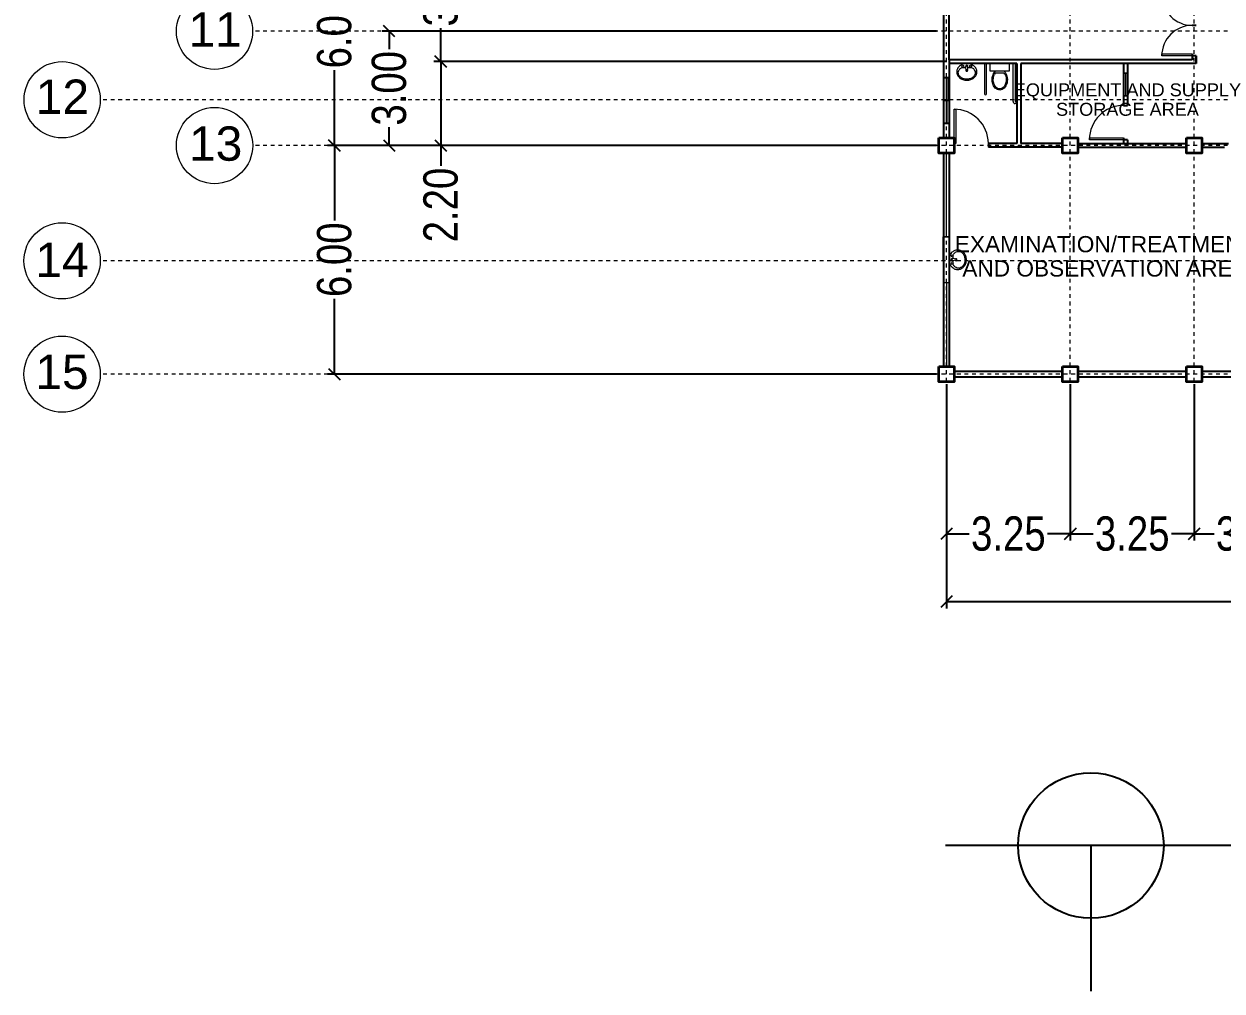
# Model space of a CAD drawing. Header units: millimetres. Extents: x 63005 to 126950, y 36019 to 74749.
# Drawn here: x 63038.97 to 63070.4, y 36284.65 to 36310.03 of the extents above; entities that cross this region are included whole.
import ezdxf

# ---------------------------------------------------------------- set-up
doc = ezdxf.new("R2010")
doc.units = ezdxf.units.MM
doc.header["$LTSCALE"] = 0.04
doc.linetypes.add('PHANTOM', pattern=[2.5, 1.25, -0.25, 0.25, -0.25, 0.25, -0.25])
doc.styles.get("Standard").update_dxf_attribs({"font": 'arial.ttf', "width": 0.8})
doc.styles.add('SWISSLT175', font='swissl.ttf', dxfattribs={"height": 0.175})
doc.dimstyles.new('dimension', dxfattribs={"dimtxt": 0.9, "dimasz": 0.3, "dimexe": 0.18, "dimexo": 0.0625, "dimgap": 0.09, "dimtad": 0, "dimzin": 0, "dimdsep": 46, "dimtxsty": 'Standard', "dimblk": 'OBLIQUE', "dimcen": 0.09, "dimclrd": 256, "dimclre": 256, "dimclrt": 256, "dimadec": 0, "dimazin": 0, "dimtfac": 1, "dimtofl": 0, "dimtmove": 0, "dimatfit": 3, "dimldrblk": 'OBLIQUE', "dimfxl": 1, "dimtolj": 1, "dimtzin": 0, "dimarcsym": 0})

# ---------------------------------------------------------------- blocks, each defined once
blk = doc.blocks.new('_Oblique')
at = {"color": 0, "linetype": 'ByBlock', "lineweight": -2}
blk.add_line((-0.5, -0.5), (0.5, 0.5), dxfattribs=at)
blk = doc.blocks.new('*D79')
at = {"lineweight": -2, "transparency": 16777216}
for p, q in [((63062.91, 36312.846), (63046.936, 36312.846)), ((63047.116, 36312.846), (63047.116, 36310.872)), ((63047.116, 36306.846), (63047.116, 36308.82)), ((63062.91, 36306.846), (63046.936, 36306.846))]:
    blk.add_line(p, q, dxfattribs=at)
at = {"layer": 'Defpoints', "color": 0, "lineweight": 25, "transparency": 16777216}
for p in [(63062.973, 36312.846), (63047.116, 36306.846), (63062.973, 36306.846)]:
    blk.add_point(p, dxfattribs=at)
at = {"lineweight": -2, "transparency": 16777216, "xscale": 0.3, "yscale": 0.3, "zscale": 0.3}
for p, rotation in [((63047.116, 36312.846), 90), ((63047.116, 36306.846), 270)]:
    blk.add_blockref('_Oblique', p, dxfattribs=dict(at, rotation=rotation))
at = {"lineweight": 5, "transparency": 16777216, "insert": (63047.116, 36309.846), "char_height": 0.9, "attachment_point": 5, "rotation": 90}
blk.add_mtext('\\A1;6.00', dxfattribs=at)
blk = doc.blocks.new('*D80')
at = {"lineweight": -2, "transparency": 16777216}
for p, q in [((63062.91, 36306.846), (63046.936, 36306.846)), ((63047.116, 36306.846), (63047.116, 36304.872)), ((63047.116, 36300.846), (63047.116, 36302.82)), ((63062.91, 36300.846), (63046.936, 36300.846))]:
    blk.add_line(p, q, dxfattribs=at)
at = {"layer": 'Defpoints', "color": 0, "lineweight": 25, "transparency": 16777216}
for p in [(63062.973, 36306.846), (63047.116, 36300.846), (63062.973, 36300.846)]:
    blk.add_point(p, dxfattribs=at)
at = {"lineweight": -2, "transparency": 16777216, "xscale": 0.3, "yscale": 0.3, "zscale": 0.3}
for p, rotation in [((63047.116, 36306.846), 90), ((63047.116, 36300.846), 270)]:
    blk.add_blockref('_Oblique', p, dxfattribs=dict(at, rotation=rotation))
at = {"lineweight": 5, "transparency": 16777216, "insert": (63047.116, 36303.846), "char_height": 0.9, "attachment_point": 5, "rotation": 90}
blk.add_mtext('\\A1;6.00', dxfattribs=at)
blk = doc.blocks.new('*D81')
at = {"lineweight": -2, "transparency": 16777216}
for p, q in [((63062.91, 36312.846), (63049.726, 36312.846)), ((63049.906, 36312.846), (63049.906, 36311.969)), ((63049.906, 36309.046), (63049.906, 36309.922)), ((63063.185, 36309.046), (63049.726, 36309.046))]:
    blk.add_line(p, q, dxfattribs=at)
at = {"layer": 'Defpoints', "color": 0, "lineweight": 25, "transparency": 16777216}
for p in [(63049.906, 36312.846), (63062.973, 36312.846), (63063.248, 36309.046)]:
    blk.add_point(p, dxfattribs=at)
at = {"lineweight": -2, "transparency": 16777216, "xscale": 0.3, "yscale": 0.3, "zscale": 0.3}
for p, rotation in [((63049.906, 36312.846), 90), ((63049.906, 36309.046), 270)]:
    blk.add_blockref('_Oblique', p, dxfattribs=dict(at, rotation=rotation))
at = {"lineweight": 5, "transparency": 16777216, "insert": (63049.906, 36310.946), "char_height": 0.9, "attachment_point": 5, "rotation": 90}
blk.add_mtext('\\A1;3.80', dxfattribs=at)
blk = doc.blocks.new('*D82')
at = {"lineweight": -2, "transparency": 16777216}
for p, q in [((63063.185, 36309.046), (63049.726, 36309.046)), ((63049.906, 36309.046), (63049.906, 36306.846)), ((63062.91, 36306.846), (63049.726, 36306.846)), ((63049.906, 36306.846), (63049.906, 36306.311))]:
    blk.add_line(p, q, dxfattribs=at)
at = {"layer": 'Defpoints', "color": 0, "lineweight": 25, "transparency": 16777216}
for p in [(63063.248, 36309.046), (63049.906, 36306.846), (63062.973, 36306.846)]:
    blk.add_point(p, dxfattribs=at)
at = {"lineweight": -2, "transparency": 16777216, "xscale": 0.3, "yscale": 0.3, "zscale": 0.3}
for p, rotation in [((63049.906, 36309.046), 90), ((63049.906, 36306.846), 270)]:
    blk.add_blockref('_Oblique', p, dxfattribs=dict(at, rotation=rotation))
at = {"lineweight": 5, "transparency": 16777216, "insert": (63049.906, 36305.281), "char_height": 0.9, "attachment_point": 5, "rotation": 90}
blk.add_mtext('\\A1;2.20', dxfattribs=at)
blk = doc.blocks.new('*D110')
at = {"lineweight": -2, "transparency": 16777216}
for p, q in [((63063.173, 36300.583), (63063.173, 36296.475)), ((63066.423, 36300.583), (63066.423, 36296.475)), ((63063.173, 36296.655), (63063.77, 36296.655)), ((63066.423, 36296.655), (63065.825, 36296.655))]:
    blk.add_line(p, q, dxfattribs=at)
at = {"layer": 'Defpoints', "color": 0, "lineweight": 25, "transparency": 16777216}
for p in [(63063.173, 36300.646), (63066.423, 36300.646), (63066.423, 36296.655)]:
    blk.add_point(p, dxfattribs=at)
at = {"lineweight": -2, "transparency": 16777216, "xscale": 0.3, "yscale": 0.3, "zscale": 0.3, "rotation": 180}
blk.add_blockref('_Oblique', (63063.173, 36296.655), dxfattribs=at)
at = {"lineweight": -2, "transparency": 16777216, "xscale": 0.3, "yscale": 0.3, "zscale": 0.3}
blk.add_blockref('_Oblique', (63066.423, 36296.655), dxfattribs=at)
at = {"lineweight": 5, "transparency": 16777216, "insert": (63064.798, 36296.655), "char_height": 0.9, "attachment_point": 5}
blk.add_mtext('\\A1;3.25', dxfattribs=at)
blk = doc.blocks.new('*D111')
at = {"lineweight": -2, "transparency": 16777216}
for p, q in [((63066.423, 36300.583), (63066.423, 36296.475)), ((63069.673, 36300.583), (63069.673, 36296.475)), ((63066.423, 36296.655), (63067.02, 36296.655)), ((63069.673, 36296.655), (63069.075, 36296.655))]:
    blk.add_line(p, q, dxfattribs=at)
at = {"layer": 'Defpoints', "color": 0, "lineweight": 25, "transparency": 16777216}
for p in [(63066.423, 36300.646), (63069.673, 36300.646), (63069.673, 36296.655)]:
    blk.add_point(p, dxfattribs=at)
at = {"lineweight": -2, "transparency": 16777216, "xscale": 0.3, "yscale": 0.3, "zscale": 0.3, "rotation": 180}
blk.add_blockref('_Oblique', (63066.423, 36296.655), dxfattribs=at)
at = {"lineweight": -2, "transparency": 16777216, "xscale": 0.3, "yscale": 0.3, "zscale": 0.3}
blk.add_blockref('_Oblique', (63069.673, 36296.655), dxfattribs=at)
at = {"lineweight": 5, "transparency": 16777216, "insert": (63068.048, 36296.655), "char_height": 0.9, "attachment_point": 5}
blk.add_mtext('\\A1;3.25', dxfattribs=at)
blk = doc.blocks.new('*D112')
at = {"lineweight": -2, "transparency": 16777216}
for p, q in [((63069.673, 36300.583), (63069.673, 36296.475)), ((63072.773, 36300.583), (63072.773, 36296.475)), ((63069.673, 36296.655), (63070.199, 36296.655)), ((63072.773, 36296.655), (63072.246, 36296.655))]:
    blk.add_line(p, q, dxfattribs=at)
at = {"layer": 'Defpoints', "color": 0, "lineweight": 25, "transparency": 16777216}
for p in [(63069.673, 36300.646), (63072.773, 36300.646), (63072.773, 36296.655)]:
    blk.add_point(p, dxfattribs=at)
at = {"lineweight": -2, "transparency": 16777216, "xscale": 0.3, "yscale": 0.3, "zscale": 0.3, "rotation": 180}
blk.add_blockref('_Oblique', (63069.673, 36296.655), dxfattribs=at)
at = {"lineweight": -2, "transparency": 16777216, "xscale": 0.3, "yscale": 0.3, "zscale": 0.3}
blk.add_blockref('_Oblique', (63072.773, 36296.655), dxfattribs=at)
at = {"lineweight": 5, "transparency": 16777216, "insert": (63071.223, 36296.655), "char_height": 0.9, "attachment_point": 5}
blk.add_mtext('\\A1;3.10', dxfattribs=at)
blk = doc.blocks.new('*D121')
at = {"lineweight": -2, "transparency": 16777216}
for p, q in [((63063.173, 36300.583), (63063.173, 36294.693)), ((63110.148, 36300.583), (63110.148, 36294.693)), ((63063.173, 36294.873), (63085.338, 36294.873)), ((63110.148, 36294.873), (63087.982, 36294.873))]:
    blk.add_line(p, q, dxfattribs=at)
at = {"layer": 'Defpoints', "color": 0, "lineweight": 25, "transparency": 16777216}
for p in [(63063.173, 36300.646), (63110.148, 36300.646), (63110.148, 36294.873)]:
    blk.add_point(p, dxfattribs=at)
at = {"lineweight": -2, "transparency": 16777216, "xscale": 0.3, "yscale": 0.3, "zscale": 0.3, "rotation": 180}
blk.add_blockref('_Oblique', (63063.173, 36294.873), dxfattribs=at)
at = {"lineweight": -2, "transparency": 16777216, "xscale": 0.3, "yscale": 0.3, "zscale": 0.3}
blk.add_blockref('_Oblique', (63110.148, 36294.873), dxfattribs=at)
at = {"lineweight": 5, "transparency": 16777216, "insert": (63086.66, 36294.873), "char_height": 0.9, "attachment_point": 5}
blk.add_mtext('\\A1;46.75', dxfattribs=at)
blk = doc.blocks.new('*D126')
at = {"lineweight": -2, "transparency": 16777216}
for p, q in [((63062.91, 36309.844), (63048.373, 36309.844)), ((63048.553, 36309.844), (63048.553, 36309.368)), ((63048.553, 36306.846), (63048.553, 36307.321)), ((63062.91, 36306.846), (63048.373, 36306.846))]:
    blk.add_line(p, q, dxfattribs=at)
at = {"layer": 'Defpoints', "color": 0, "lineweight": 25, "transparency": 16777216}
for p in [(63048.553, 36309.844), (63062.972, 36309.844), (63062.973, 36306.846)]:
    blk.add_point(p, dxfattribs=at)
at = {"lineweight": -2, "transparency": 16777216, "xscale": 0.3, "yscale": 0.3, "zscale": 0.3}
for p, rotation in [((63048.553, 36309.844), 90), ((63048.553, 36306.846), 270)]:
    blk.add_blockref('_Oblique', p, dxfattribs=dict(at, rotation=rotation))
at = {"lineweight": 5, "transparency": 16777216, "insert": (63048.553, 36308.345), "char_height": 0.9, "attachment_point": 5, "rotation": 90}
blk.add_mtext('\\A1;3.00', dxfattribs=at)

msp = doc.modelspace()

# ---------------------------------------------------------------- linework, layer by layer
at = {"color": 0, "linetype": 'PHANTOM', "lineweight": 5, "transparency": 33554495}
for p, q in [((63063.173, 36300.646), (63063.173, 36348.821)), ((63066.423, 36300.646), (63066.423, 36348.821)), ((63069.673, 36300.646), (63069.673, 36348.821)), ((63102.548, 36309.846), (63044.972, 36309.843)), ((63110.348, 36308.048), (63040.974, 36308.045)), ((63110.348, 36306.846), (63044.973, 36306.843)), ((63102.548, 36303.821), (63040.973, 36303.818)), ((63110.348, 36300.846), (63040.973, 36300.843))]:
    msp.add_line(p, q, dxfattribs=at)
at = {"color": 4, "lineweight": 25}
for p, q in [((63063.098, 36312.646), (63063.098, 36307.046)), ((63063.248, 36309.096), (63063.248, 36312.646)), ((63069.623, 36309.096), (63063.248, 36309.096)), ((63063.248, 36309.096), (63063.248, 36308.996)), ((63063.248, 36309.096), (63063.248, 36308.996)), ((63069.623, 36309.246), (63069.623, 36309.096)), ((63069.723, 36309.196), (63069.623, 36309.196)), ((63069.723, 36309.196), (63069.723, 36308.996)), ((63069.723, 36308.996), (63069.723, 36309.196)), ((63065.023, 36308.996), (63063.248, 36308.996)), ((63063.248, 36308.996), (63063.248, 36307.046)), ((63065.023, 36308.996), (63065.023, 36306.896)), ((63069.723, 36308.996), (63065.123, 36308.996)), ((63065.123, 36308.996), (63065.123, 36306.896)), ((63067.823, 36308.996), (63067.823, 36307.896)), ((63067.923, 36308.996), (63067.923, 36307.896)), ((63067.823, 36307.896), (63067.923, 36307.896)), ((63065.023, 36306.896), (63064.273, 36306.896)), ((63064.273, 36306.896), (63064.273, 36306.796)), ((63066.223, 36306.896), (63065.123, 36306.896)), ((63066.623, 36306.896), (63069.473, 36306.896)), ((63067.823, 36307.046), (63067.823, 36306.896)), ((63067.923, 36306.996), (63067.823, 36306.996)), ((63067.923, 36306.996), (63067.923, 36306.896)), ((63069.873, 36306.896), (63070.573, 36306.896)), ((63063.098, 36306.646), (63063.098, 36301.046)), ((63063.248, 36306.646), (63063.248, 36301.046)), ((63066.223, 36306.796), (63064.273, 36306.796)), ((63066.623, 36306.796), (63069.473, 36306.796)), ((63069.873, 36306.796), (63070.473, 36306.796)), ((63063.098, 36303.846), (63063.098, 36304.446)), ((63063.373, 36300.921), (63066.223, 36300.921)), ((63066.623, 36300.921), (63069.473, 36300.921)), ((63069.873, 36300.921), (63072.573, 36300.921)), ((63063.373, 36300.771), (63066.223, 36300.771)), ((63066.623, 36300.771), (63069.473, 36300.771)), ((63069.873, 36300.771), (63072.573, 36300.771))]:
    msp.add_line(p, q, dxfattribs=at)
at = {"color": 0, "lineweight": -2}
for p, q in [((63069.723, 36309.996), (63069.623, 36309.996)), ((63063.248, 36308.621), (63063.098, 36308.621)), ((63063.173, 36308.621), (63063.173, 36307.421)), ((63063.248, 36308.021), (63063.248, 36308.621)), ((63063.248, 36308.021), (63063.098, 36308.021)), ((63063.248, 36308.021), (63063.248, 36307.421)), ((63063.248, 36307.421), (63063.098, 36307.421)), ((63070.781, 36288.472), (63063.146, 36288.472)), ((63066.964, 36288.472), (63066.964, 36284.655))]:
    msp.add_line(p, q, dxfattribs=at)
at = {"color": 1, "lineweight": 13}
for p, q in [((63068.823, 36309.196), (63068.823, 36309.246)), ((63068.823, 36309.246), (63069.623, 36309.246)), ((63069.623, 36309.196), (63068.823, 36309.196)), ((63069.623, 36309.246), (63069.623, 36309.196)), ((63063.373, 36306.896), (63063.373, 36307.796)), ((63063.373, 36307.796), (63063.423, 36307.796)), ((63063.423, 36307.796), (63063.423, 36306.896)), ((63063.423, 36306.896), (63063.373, 36306.896)), ((63066.923, 36306.996), (63066.923, 36307.046)), ((63066.923, 36307.046), (63067.823, 36307.046)), ((63067.823, 36306.996), (63066.923, 36306.996)), ((63067.823, 36307.046), (63067.823, 36306.996))]:
    msp.add_line(p, q, dxfattribs=at)
at = {"lineweight": 9}
for p, q in [((63063.693, 36308.798), (63063.68, 36308.92)), ((63063.722, 36308.798), (63063.735, 36308.92)), ((63064.323, 36308.796), (63064.323, 36308.996)), ((63064.323, 36308.996), (63064.823, 36308.996)), ((63064.823, 36308.796), (63064.323, 36308.796)), ((63064.663, 36308.746), (63064.482, 36308.746)), ((63064.823, 36308.996), (63064.823, 36308.796)), ((63063.446, 36303.86), (63063.324, 36303.874)), ((63063.446, 36303.831), (63063.324, 36303.818))]:
    msp.add_line(p, q, dxfattribs=at)
at = {"color": 0, "lineweight": 9}
for p, q in [((63064.173, 36308.996), (63064.173, 36308.296)), ((63064.223, 36308.196), (63064.223, 36308.996)), ((63064.923, 36307.996), (63064.923, 36308.996)), ((63064.973, 36308.996), (63064.973, 36308.296)), ((63067.923, 36308.746), (63067.823, 36308.746)), ((63067.823, 36308.746), (63067.823, 36308.146)), ((63067.873, 36308.746), (63067.873, 36308.146)), ((63067.923, 36308.446), (63067.923, 36308.746)), ((63064.173, 36308.296), (63064.173, 36308.196)), ((63064.973, 36308.296), (63064.973, 36307.996)), ((63067.823, 36308.146), (63067.923, 36308.146)), ((63064.973, 36307.996), (63065.023, 36307.996)), ((63065.023, 36307.946), (63064.973, 36307.946)), ((63063.173, 36304.446), (63063.173, 36306.646)), ((63063.098, 36304.446), (63063.248, 36304.446)), ((63063.098, 36303.246), (63063.248, 36303.246)), ((63063.173, 36303.246), (63063.173, 36301.046))]:
    msp.add_line(p, q, dxfattribs=at)
at = {"lineweight": 9}
for points in [[(63063.93, 36308.754, -0.124838), (63063.914, 36308.691, -0.105788), (63063.865, 36308.634, -0.086697), (63063.795, 36308.597, -0.076776), (63063.708, 36308.584, -0.076776), (63063.62, 36308.597, -0.086697), (63063.55, 36308.634, -0.105788), (63063.501, 36308.691, -0.124838), (63063.485, 36308.754, -0.124838), (63063.501, 36308.816, -0.105788), (63063.55, 36308.874, -0.040067), (63063.581, 36308.894), (63063.683, 36308.894, -0.040067)], [(63063.732, 36308.894), (63063.834, 36308.894, -0.040067), (63063.865, 36308.874, -0.105788), (63063.914, 36308.816, -0.124838), (63063.93, 36308.754, -0.124838)], [(63063.49, 36304.068, -0.124838), (63063.552, 36304.052, -0.105788), (63063.61, 36304.003, -0.086697), (63063.646, 36303.933, -0.076776), (63063.66, 36303.846, -0.076776), (63063.646, 36303.758, -0.086697), (63063.61, 36303.688, -0.105788), (63063.552, 36303.639, -0.124838), (63063.49, 36303.623, -0.124838), (63063.427, 36303.639, -0.105788), (63063.369, 36303.688, -0.040067), (63063.35, 36303.719), (63063.35, 36303.821, -0.040067)], [(63063.35, 36303.87), (63063.35, 36303.972, -0.040067), (63063.369, 36304.003, -0.105788), (63063.427, 36304.052, -0.124838), (63063.49, 36304.068, -0.124838)]]:
    msp.add_lwpolyline(points, format="xyb", dxfattribs=at)
for points in [[(63067.823, 36308.746), (63067.923, 36308.746), (63067.923, 36308.146), (63067.823, 36308.146)], [(63063.098, 36308.621), (63063.248, 36308.621), (63063.248, 36307.421), (63063.098, 36307.421)], [(63063.098, 36306.646), (63063.248, 36306.646), (63063.248, 36304.446), (63063.098, 36304.446)], [(63063.098, 36303.246), (63063.248, 36303.246), (63063.248, 36301.046), (63063.098, 36301.046)]]:
    msp.add_lwpolyline(points, close=True, dxfattribs=at)
at = {"color": 4, "lineweight": 35}
for points in [[(63062.973, 36307.046), (63063.373, 36307.046), (63063.373, 36306.646), (63062.973, 36306.646)], [(63066.223, 36307.046), (63066.623, 36307.046), (63066.623, 36306.646), (63066.223, 36306.646)], [(63069.473, 36307.046), (63069.873, 36307.046), (63069.873, 36306.646), (63069.473, 36306.646)], [(63062.973, 36301.046), (63063.373, 36301.046), (63063.373, 36300.646), (63062.973, 36300.646)], [(63066.223, 36301.046), (63066.623, 36301.046), (63066.623, 36300.646), (63066.223, 36300.646)], [(63069.473, 36301.046), (63069.873, 36301.046), (63069.873, 36300.646), (63069.473, 36300.646)]]:
    msp.add_lwpolyline(points, close=True, dxfattribs=at)
at = {"lineweight": 9}
msp.add_lwpolyline([(63063.469, 36304.111, -0.11576), (63063.551, 36304.091, -0.104047), (63063.625, 36304.033, -0.090875), (63063.672, 36303.949, -0.083344), (63063.69, 36303.846, -0.083344), (63063.672, 36303.742, -0.090875), (63063.625, 36303.658, -0.104047), (63063.551, 36303.6, -0.11576), (63063.469, 36303.581, -0.11576), (63063.386, 36303.6, -0.104047), (63063.312, 36303.658, -0.090875), (63063.265, 36303.742, -0.083344), (63063.248, 36303.846, -0.083344), (63063.265, 36303.949, -0.090875), (63063.312, 36304.033, -0.104047), (63063.386, 36304.091, -0.11576)], format="xyb", close=True, dxfattribs=at)
at = {"color": 0, "lineweight": 5, "transparency": 33554687}
for centre in [(63043.972, 36309.842), (63039.974, 36308.044), (63043.973, 36306.842), (63039.973, 36303.818), (63039.973, 36300.842)]:
    msp.add_circle(centre, 1, dxfattribs=at)
at = {"lineweight": 9}
for centre, radius in [((63063.606, 36308.923), 0.0255), ((63063.708, 36308.929), 0.0095), ((63063.809, 36308.923), 0.0255), ((63063.321, 36303.947), 0.0255), ((63063.321, 36303.744), 0.0255), ((63063.314, 36303.846), 0.0095)]:
    msp.add_circle(centre, radius, dxfattribs=at)
at = {"color": 0, "lineweight": -2}
msp.add_circle((63066.964, 36288.472), 1.909, dxfattribs=at)
at = {"color": 1, "lineweight": 13}
for centre, radius, start, end in [((63069.623, 36310.796), 0.8, 180, 270), ((63069.623, 36309.196), 0.8, 90, 180), ((63063.373, 36306.896), 0.9, 0, 90), ((63067.823, 36306.996), 0.9, 90, 180)]:
    msp.add_arc(centre, radius, start, end, dxfattribs=at)
at = {"lineweight": 9}
for centre, radius, start, end in [((63063.628, 36308.775), 0.185, 153.5873, 180), ((63063.628, 36308.775), 0.185, 180, 206.4127), ((63063.667, 36308.756), 0.228, 129.8268, 153.5873), ((63063.691, 36308.726), 0.267, 109.0569, 129.8268), ((63063.708, 36308.679), 0.317, 90, 109.0569), ((63063.708, 36308.923), 0.028, 353.7545, 186.2455), ((63063.708, 36308.821), 0.025, 138.7978, 233.6932), ((63063.708, 36308.892), 0.0948, 261.2026, 278.7974), ((63063.708, 36308.821), 0.025, 251.3793, 288.6207), ((63063.708, 36308.679), 0.317, 70.9431, 90), ((63063.708, 36308.821), 0.025, 306.3068, 41.2022), ((63063.724, 36308.726), 0.267, 50.1732, 70.9431), ((63063.749, 36308.756), 0.228, 26.4127, 50.1732), ((63063.787, 36308.775), 0.185, 0, 26.4127), ((63063.787, 36308.775), 0.185, 333.5873, 0), ((63064.482, 36308.696), 0.05, 90, 151.9916), ((63064.663, 36308.696), 0.05, 28.1501, 90), ((63063.667, 36308.794), 0.228, 206.4127, 230.1732), ((63063.691, 36308.824), 0.267, 230.1732, 250.9431), ((63063.708, 36308.871), 0.317, 250.9431, 270), ((63063.708, 36308.871), 0.317, 270, 289.0569), ((63063.724, 36308.824), 0.267, 289.0569, 309.8268), ((63063.749, 36308.794), 0.228, 309.8268, 333.5873), ((63063.321, 36303.846), 0.028, 83.7545, 276.2455), ((63063.423, 36303.846), 0.025, 36.3068, 131.2022), ((63063.423, 36303.846), 0.025, 228.7978, 323.6932), ((63063.352, 36303.846), 0.0948, 351.2026, 8.7974), ((63063.423, 36303.846), 0.025, 341.3793, 18.6207)]:
    msp.add_arc(centre, radius, start, end, dxfattribs=at)
at = {"color": 0, "lineweight": 9}
for centre, radius, end in [((63064.198, 36308.196), 0.025, 0), ((63064.973, 36307.996), 0.05, 270)]:
    msp.add_arc(centre, radius, 180, end, dxfattribs=at)
at = {"lineweight": 9, "extrusion": (0, 0, -1)}
msp.add_ellipse((63064.573, 36308.571), major_axis=(0, 0.275), ratio=0.727273, start_param=0.612555, end_param=5.670631, dxfattribs=at)
at = {"lineweight": 9}
msp.add_open_spline([(63064.707, 36308.719), (63064.716, 36308.703), (63064.724, 36308.685), (63064.75, 36308.594), (63064.745, 36308.506), (63064.688, 36308.375), (63064.637, 36308.334), (63064.539, 36308.32), (63064.487, 36308.346), (63064.413, 36308.457), (63064.395, 36308.541), (63064.411, 36308.655), (63064.422, 36308.69), (63064.438, 36308.719)], degree=3, knots=[0.937253, 0.937253, 0.937253, 0.937253, 1.185372, 1.185372, 2.113864, 2.113864, 3.042356, 3.042356, 3.970847, 3.970847, 4.899339, 4.899339, 5.346062, 5.346062, 5.346062, 5.346062], dxfattribs=at)

# ---------------------------------------------------------------- texts
at = {"color": 0, "lineweight": 5, "transparency": 33554687}
for s, p in [('11', (63043.29, 36309.439)), ('12', (63039.283, 36307.674)), ('13', (63043.303, 36306.444)), ('14', (63039.27, 36303.394)), ('15', (63039.27, 36300.454))]:
    msp.add_text(s, height=0.9, dxfattribs=at).set_placement(p)
at = {"color": 0, "lineweight": -2, "ltscale": 0.4, "attachment_point": 5, "line_spacing_factor": 0.9, "style": 'SWISSLT175'}
for s, insert, char_height in [('EQUIPMENT AND SUPPLY ^JSTORAGE AREA', (63067.923, 36308.046), 0.34), ('EXAMINATION/TREATMENT\\PAND OBSERVATION AREA', (63067.335, 36303.933), 0.425)]:
    msp.add_mtext(s, dxfattribs=dict(at, insert=insert, char_height=char_height))

# ---------------------------------------------------------------- dimensions: what is measured, and where the dimension line sits
at = {"color": 0, "lineweight": 5, "transparency": 33554559}
for base, p1, p2, picture, middle in [((63047.116, 36306.846), (63062.973, 36312.846), (63062.973, 36306.846), '*D79', (63047.116, 36309.846)), ((63047.116, 36300.846), (63062.973, 36306.846), (63062.973, 36300.846), '*D80', (63047.116, 36303.846))]:
    dim = msp.add_linear_dim(base=base, p1=p1, p2=p2, angle=90, dimstyle='dimension', override={"dimtmove": 1}, dxfattribs=at)
    dim.commit()
    dim.dimension.update_dxf_attribs({"geometry": picture, "text_midpoint": middle})
for base, p1, p2, picture, middle in [((63049.906, 36312.846), (63063.248, 36309.046), (63062.973, 36312.846), '*D81', (63049.906, 36310.946)), ((63048.553, 36309.844), (63062.973, 36306.846), (63062.972, 36309.844), '*D126', (63048.553, 36308.345))]:
    dim = msp.add_linear_dim(base=base, p1=p1, p2=p2, angle=90, dimstyle='dimension', dxfattribs=at)
    dim.commit()
    dim.dimension.update_dxf_attribs({"geometry": picture, "text_midpoint": middle})
dim = msp.add_linear_dim(base=(63049.906, 36306.846), p1=(63063.248, 36309.046), p2=(63062.973, 36306.846), angle=90, dimstyle='dimension', dxfattribs=at)
dim.commit()
dim.dimension.update_dxf_attribs({"geometry": '*D82', "text_midpoint": (63049.906, 36305.281), "dimtype": 160})
dim = msp.add_linear_dim(base=(63066.423, 36296.655), p1=(63063.173, 36300.646), p2=(63066.423, 36300.646), dimstyle='dimension', dxfattribs=at)
dim.commit()
dim.dimension.update_dxf_attribs({"geometry": '*D110', "text_midpoint": (63064.798, 36296.655)})
dim = msp.add_linear_dim(base=(63110.148, 36294.873), p1=(63063.173, 36300.646), p2=(63110.148, 36300.646), text='46.75', dimstyle='dimension', dxfattribs=at)
dim.commit()
dim.dimension.update_dxf_attribs({"geometry": '*D121', "text_midpoint": (63086.66, 36294.873)})
for base, p1, p2, picture, middle in [((63069.673, 36296.655), (63066.423, 36300.646), (63069.673, 36300.646), '*D111', (63068.048, 36296.655)), ((63072.773, 36296.655), (63069.673, 36300.646), (63072.773, 36300.646), '*D112', (63071.223, 36296.655))]:
    dim = msp.add_linear_dim(base=base, p1=p1, p2=p2, dimstyle='dimension', override={"dimtmove": 1}, dxfattribs=at)
    dim.commit()
    dim.dimension.update_dxf_attribs({"geometry": picture, "text_midpoint": middle})

doc.saveas('drawing.dxf')
